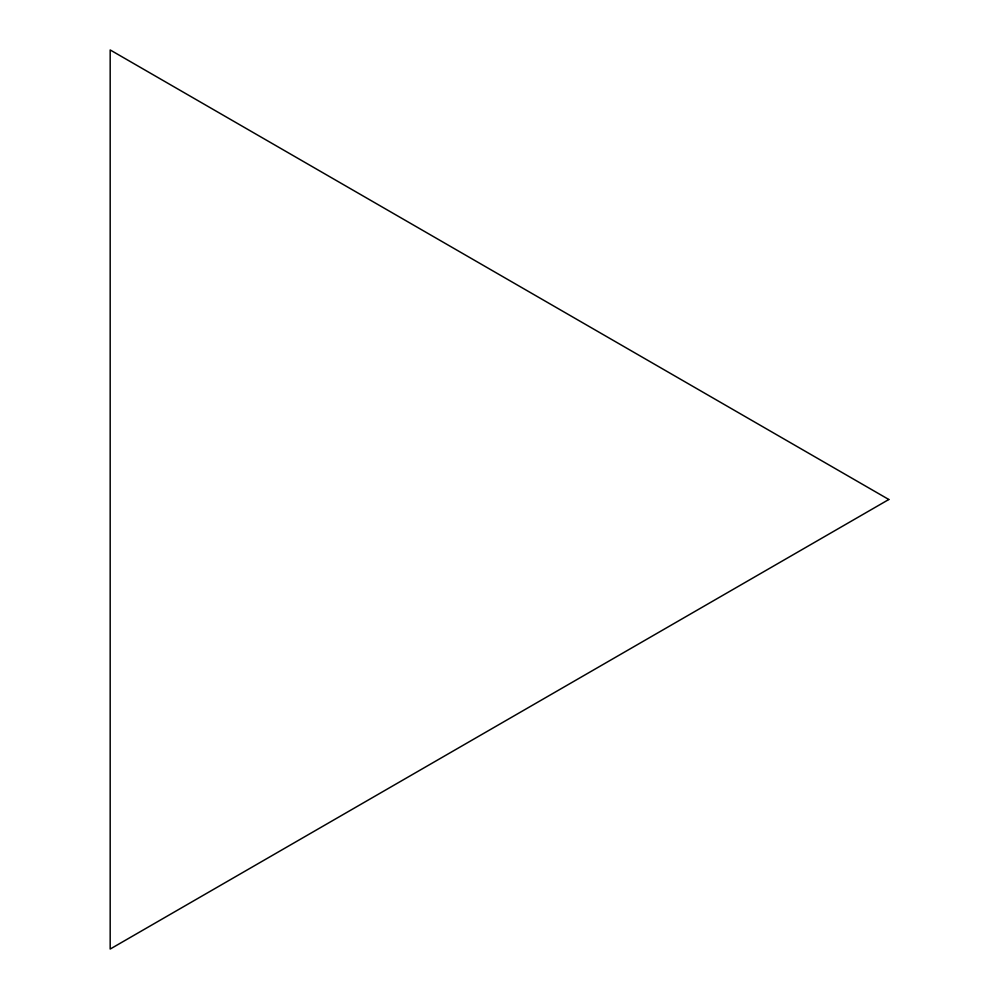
<?xml version="1.0" encoding="UTF-8"?>
<svg xmlns="http://www.w3.org/2000/svg" width="999" height="999" viewBox="0 0 999 999"><rect width="100%" height="100%" fill="white"/><g stroke="black" fill="none" stroke-linecap="round" stroke-linejoin="round"><path stroke-width="1.5" d="M888.823 499.5L110.177 949.05L110.177 49.95L888.823 499.5"/></g></svg>
